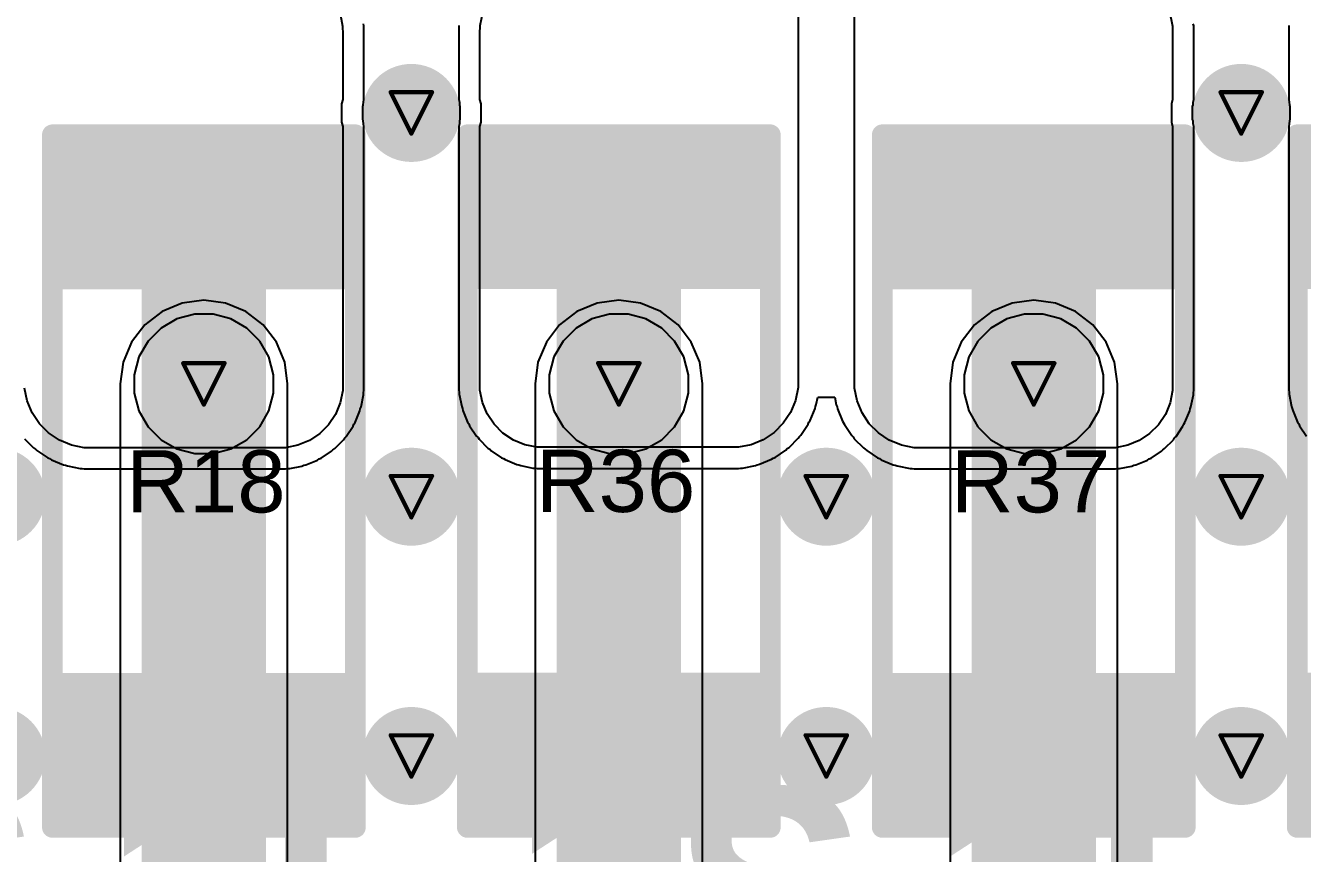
# Model space of a CAD drawing. Header units: inches. Extents: x -0.03 to 9.71, y 0.01 to 4.44.
# Drawn here: x 1.379 to 1.995, y 0.364 to 0.763 of the extents above; entities that cross this region are included whole.
import ezdxf

# ---------------------------------------------------------------- set-up
doc = ezdxf.new("R2010")
doc.units = ezdxf.units.IN
doc.header["$MEASUREMENT"] = 0
for name, color, linetype in [('Bottom Layer', 5, 'Continuous'), ('Bottom Solder', 6, 'Continuous'), ('Drill Drawing', 1, 'Continuous'), ('Layer 1', 16, 'Continuous'), ('Layer 2', 76, 'Continuous'), ('Top Layer', 1, 'Continuous'), ('Top Overlay', 2, 'Continuous'), ('Top Paste', 8, 'Continuous'), ('Top Solder', 216, 'Continuous'), ('Via Holes', 16, 'Continuous')]:
    doc.layers.add(name, color=color, linetype=linetype)
doc.styles.add('Arial', font='', dxfattribs={"height": 0.2})
doc.styles.add('Arial_Bold', font='', dxfattribs={"height": 0.2})
doc.styles.get('Arial').set_extended_font_data('Arial')
doc.styles.get('Arial_Bold').set_extended_font_data('Arial', bold=True)

# ---------------------------------------------------------------- blocks, each defined once
blk = doc.blocks.new('RES_2512_53')
at = {"layer": 'Top Layer'}
for points in [[(-0.15945, 0.06693), (-0.09646, 0.06693), (-0.09646, -0.06693), (-0.15945, -0.06693)], [(0.09646, 0.06693), (0.15945, 0.06693), (0.15945, -0.06693), (0.09646, -0.06693)]]:
    blk.add_hatch(color=1, dxfattribs=at).paths.add_polyline_path(points)
at = {"layer": 'Top Paste'}
for points in [[(-0.15945, 0.06693), (-0.09646, 0.06693), (-0.09646, -0.06693), (-0.15945, -0.06693)], [(0.09646, 0.06693), (0.15945, 0.06693), (0.15945, -0.06693), (0.09646, -0.06693)]]:
    blk.add_hatch(color=8, dxfattribs=at).paths.add_polyline_path(points)
at = {"layer": 'Top Solder'}
for points in [[(-0.16345, 0.07093), (-0.09246, 0.07093), (-0.09246, -0.07093), (-0.16345, -0.07093)], [(0.09246, 0.07093), (0.16345, 0.07093), (0.16345, -0.07093), (0.09246, -0.07093)]]:
    blk.add_hatch(color=216, dxfattribs=at).paths.add_polyline_path(points)
at = {"layer": 'Top Overlay'}
for points in [[(-0.167, 0.073, 0.01, 0.01, 0), (0.16679, 0.073, 0.01, 0.01, 0)], [(-0.167, 0.073, 0.01, 0.01, 0), (-0.167, -0.073, 0.01, 0.01, 0)], [(0.16679, 0.073, 0.01, 0.01, 0), (0.16679, -0.073, 0.01, 0.01, 0)], [(-0.167, -0.073, 0.01, 0.01, 0), (0.16679, -0.073, 0.01, 0.01, 0)]]:
    blk.add_lwpolyline(points, format="xyseb", dxfattribs=at)
for points in [[(-0.1695, 0.073, 0.005, 0.005, 1), (-0.1645, 0.073, 0.005, 0.005, 1)], [(-0.1695, 0.073, 0.005, 0.005, 1), (-0.1645, 0.073, 0.005, 0.005, 1)], [(0.16429, 0.073, 0.005, 0.005, 1), (0.16929, 0.073, 0.005, 0.005, 1)], [(0.16429, 0.073, 0.005, 0.005, 1), (0.16929, 0.073, 0.005, 0.005, 1)], [(-0.1695, -0.073, 0.005, 0.005, 1), (-0.1645, -0.073, 0.005, 0.005, 1)], [(-0.1695, -0.073, 0.005, 0.005, 1), (-0.1645, -0.073, 0.005, 0.005, 1)], [(0.16429, -0.073, 0.005, 0.005, 1), (0.16929, -0.073, 0.005, 0.005, 1)], [(0.16429, -0.073, 0.005, 0.005, 1), (0.16929, -0.073, 0.005, 0.005, 1)]]:
    blk.add_lwpolyline(points, format="xyseb", close=True, dxfattribs=at)
blk = doc.blocks.new('RES_2512_60')
at = {"layer": 'Top Layer'}
for points in [[(-0.15945, 0.06693), (-0.09646, 0.06693), (-0.09646, -0.06693), (-0.15945, -0.06693)], [(0.09646, 0.06693), (0.15945, 0.06693), (0.15945, -0.06693), (0.09646, -0.06693)]]:
    blk.add_hatch(color=1, dxfattribs=at).paths.add_polyline_path(points)
at = {"layer": 'Top Paste'}
for points in [[(-0.15945, 0.06693), (-0.09646, 0.06693), (-0.09646, -0.06693), (-0.15945, -0.06693)], [(0.09646, 0.06693), (0.15945, 0.06693), (0.15945, -0.06693), (0.09646, -0.06693)]]:
    blk.add_hatch(color=8, dxfattribs=at).paths.add_polyline_path(points)
at = {"layer": 'Top Solder'}
for points in [[(-0.16345, 0.07093), (-0.09246, 0.07093), (-0.09246, -0.07093), (-0.16345, -0.07093)], [(0.09246, 0.07093), (0.16345, 0.07093), (0.16345, -0.07093), (0.09246, -0.07093)]]:
    blk.add_hatch(color=216, dxfattribs=at).paths.add_polyline_path(points)
at = {"layer": 'Top Overlay'}
for points in [[(0.16679, 0.073, 0.01, 0.01, 0), (-0.167, 0.073, 0.01, 0.01, 0)], [(-0.167, -0.073, 0.01, 0.01, 0), (-0.167, 0.073, 0.01, 0.01, 0)], [(0.16679, -0.073, 0.01, 0.01, 0), (0.16679, 0.073, 0.01, 0.01, 0)], [(0.16679, -0.073, 0.01, 0.01, 0), (-0.167, -0.073, 0.01, 0.01, 0)]]:
    blk.add_lwpolyline(points, format="xyseb", dxfattribs=at)
for points in [[(-0.1695, 0.073, 0.005, 0.005, 1), (-0.1645, 0.073, 0.005, 0.005, 1)], [(-0.1695, 0.073, 0.005, 0.005, 1), (-0.1645, 0.073, 0.005, 0.005, 1)], [(0.16429, 0.073, 0.005, 0.005, 1), (0.16929, 0.073, 0.005, 0.005, 1)], [(0.16429, 0.073, 0.005, 0.005, 1), (0.16929, 0.073, 0.005, 0.005, 1)], [(-0.1695, -0.073, 0.005, 0.005, 1), (-0.1645, -0.073, 0.005, 0.005, 1)], [(-0.1695, -0.073, 0.005, 0.005, 1), (-0.1645, -0.073, 0.005, 0.005, 1)], [(0.16429, -0.073, 0.005, 0.005, 1), (0.16929, -0.073, 0.005, 0.005, 1)], [(0.16429, -0.073, 0.005, 0.005, 1), (0.16929, -0.073, 0.005, 0.005, 1)]]:
    blk.add_lwpolyline(points, format="xyseb", close=True, dxfattribs=at)
blk = doc.blocks.new('RES_2512_61')
at = {"layer": 'Top Layer'}
for points in [[(-0.15945, 0.06693), (-0.09646, 0.06693), (-0.09646, -0.06693), (-0.15945, -0.06693)], [(0.09646, 0.06693), (0.15945, 0.06693), (0.15945, -0.06693), (0.09646, -0.06693)]]:
    blk.add_hatch(color=1, dxfattribs=at).paths.add_polyline_path(points)
at = {"layer": 'Top Paste'}
for points in [[(-0.15945, 0.06693), (-0.09646, 0.06693), (-0.09646, -0.06693), (-0.15945, -0.06693)], [(0.09646, 0.06693), (0.15945, 0.06693), (0.15945, -0.06693), (0.09646, -0.06693)]]:
    blk.add_hatch(color=8, dxfattribs=at).paths.add_polyline_path(points)
at = {"layer": 'Top Solder'}
for points in [[(-0.16345, 0.07093), (-0.09246, 0.07093), (-0.09246, -0.07093), (-0.16345, -0.07093)], [(0.09246, 0.07093), (0.16345, 0.07093), (0.16345, -0.07093), (0.09246, -0.07093)]]:
    blk.add_hatch(color=216, dxfattribs=at).paths.add_polyline_path(points)
at = {"layer": 'Top Overlay'}
for points in [[(-0.167, 0.073, 0.01, 0.01, 0), (0.16679, 0.073, 0.01, 0.01, 0)], [(-0.167, 0.073, 0.01, 0.01, 0), (-0.167, -0.073, 0.01, 0.01, 0)], [(0.16679, 0.073, 0.01, 0.01, 0), (0.16679, -0.073, 0.01, 0.01, 0)], [(-0.167, -0.073, 0.01, 0.01, 0), (0.16679, -0.073, 0.01, 0.01, 0)]]:
    blk.add_lwpolyline(points, format="xyseb", dxfattribs=at)
for points in [[(-0.1695, 0.073, 0.005, 0.005, 1), (-0.1645, 0.073, 0.005, 0.005, 1)], [(-0.1695, 0.073, 0.005, 0.005, 1), (-0.1645, 0.073, 0.005, 0.005, 1)], [(0.16429, 0.073, 0.005, 0.005, 1), (0.16929, 0.073, 0.005, 0.005, 1)], [(0.16429, 0.073, 0.005, 0.005, 1), (0.16929, 0.073, 0.005, 0.005, 1)], [(-0.1695, -0.073, 0.005, 0.005, 1), (-0.1645, -0.073, 0.005, 0.005, 1)], [(-0.1695, -0.073, 0.005, 0.005, 1), (-0.1645, -0.073, 0.005, 0.005, 1)], [(0.16429, -0.073, 0.005, 0.005, 1), (0.16929, -0.073, 0.005, 0.005, 1)], [(0.16429, -0.073, 0.005, 0.005, 1), (0.16929, -0.073, 0.005, 0.005, 1)]]:
    blk.add_lwpolyline(points, format="xyseb", close=True, dxfattribs=at)
blk = doc.blocks.new('RES_2512_73')
at = {"layer": 'Top Layer'}
for points in [[(-0.15945, 0.06693), (-0.09646, 0.06693), (-0.09646, -0.06693), (-0.15945, -0.06693)], [(0.09646, 0.06693), (0.15945, 0.06693), (0.15945, -0.06693), (0.09646, -0.06693)]]:
    blk.add_hatch(color=1, dxfattribs=at).paths.add_polyline_path(points)
at = {"layer": 'Top Paste'}
for points in [[(-0.15945, 0.06693), (-0.09646, 0.06693), (-0.09646, -0.06693), (-0.15945, -0.06693)], [(0.09646, 0.06693), (0.15945, 0.06693), (0.15945, -0.06693), (0.09646, -0.06693)]]:
    blk.add_hatch(color=8, dxfattribs=at).paths.add_polyline_path(points)
at = {"layer": 'Top Solder'}
for points in [[(-0.16345, 0.07093), (-0.09246, 0.07093), (-0.09246, -0.07093), (-0.16345, -0.07093)], [(0.09246, 0.07093), (0.16345, 0.07093), (0.16345, -0.07093), (0.09246, -0.07093)]]:
    blk.add_hatch(color=216, dxfattribs=at).paths.add_polyline_path(points)
at = {"layer": 'Top Overlay'}
for points in [[(0.16679, 0.073, 0.01, 0.01, 0), (-0.167, 0.073, 0.01, 0.01, 0)], [(-0.167, -0.073, 0.01, 0.01, 0), (-0.167, 0.073, 0.01, 0.01, 0)], [(0.16679, -0.073, 0.01, 0.01, 0), (0.16679, 0.073, 0.01, 0.01, 0)], [(0.16679, -0.073, 0.01, 0.01, 0), (-0.167, -0.073, 0.01, 0.01, 0)]]:
    blk.add_lwpolyline(points, format="xyseb", dxfattribs=at)
for points in [[(-0.1695, 0.073, 0.005, 0.005, 1), (-0.1645, 0.073, 0.005, 0.005, 1)], [(-0.1695, 0.073, 0.005, 0.005, 1), (-0.1645, 0.073, 0.005, 0.005, 1)], [(0.16429, 0.073, 0.005, 0.005, 1), (0.16929, 0.073, 0.005, 0.005, 1)], [(0.16429, 0.073, 0.005, 0.005, 1), (0.16929, 0.073, 0.005, 0.005, 1)], [(-0.1695, -0.073, 0.005, 0.005, 1), (-0.1645, -0.073, 0.005, 0.005, 1)], [(-0.1695, -0.073, 0.005, 0.005, 1), (-0.1645, -0.073, 0.005, 0.005, 1)], [(0.16429, -0.073, 0.005, 0.005, 1), (0.16929, -0.073, 0.005, 0.005, 1)], [(0.16429, -0.073, 0.005, 0.005, 1), (0.16929, -0.073, 0.005, 0.005, 1)]]:
    blk.add_lwpolyline(points, format="xyseb", close=True, dxfattribs=at)

msp = doc.modelspace()

# ---------------------------------------------------------------- hatches: boundary and pattern name
at = {"layer": 'Bottom Layer'}
h = msp.add_hatch(color=5, dxfattribs=at)
edge = h.paths.add_edge_path()
edge.add_arc((1.56535, 0.72114), 0.02362, 0, 360)
h = msp.add_hatch(color=5, dxfattribs=at)
edge = h.paths.add_edge_path()
edge.add_arc((1.96535, 0.72114), 0.02362, 0, 360)
h = msp.add_hatch(color=5, dxfattribs=at)
edge = h.paths.add_edge_path()
edge.add_arc((1.46535, 0.59055), 0.02362, 0, 360)
h = msp.add_hatch(color=5, dxfattribs=at)
edge = h.paths.add_edge_path()
edge.add_arc((1.66535, 0.59055), 0.02362, 0, 360)
h = msp.add_hatch(color=5, dxfattribs=at)
edge = h.paths.add_edge_path()
edge.add_arc((1.86535, 0.59055), 0.02362, 0, 360)
h = msp.add_hatch(color=5, dxfattribs=at)
edge = h.paths.add_edge_path()
edge.add_arc((1.36535, 0.53618), 0.02362, 0, 360)
h = msp.add_hatch(color=5, dxfattribs=at)
edge = h.paths.add_edge_path()
edge.add_arc((1.56535, 0.53618), 0.02362, 0, 360)
h = msp.add_hatch(color=5, dxfattribs=at)
edge = h.paths.add_edge_path()
edge.add_arc((1.76535, 0.53618), 0.02362, 0, 360)
h = msp.add_hatch(color=5, dxfattribs=at)
edge = h.paths.add_edge_path()
edge.add_arc((1.96535, 0.53618), 0.02362, 0, 360)
h = msp.add_hatch(color=5, dxfattribs=at)
edge = h.paths.add_edge_path()
edge.add_arc((1.36535, 0.41122), 0.02362, 0, 360)
h = msp.add_hatch(color=5, dxfattribs=at)
edge = h.paths.add_edge_path()
edge.add_arc((1.56535, 0.41122), 0.02362, 0, 360)
h = msp.add_hatch(color=5, dxfattribs=at)
edge = h.paths.add_edge_path()
edge.add_arc((1.76535, 0.41122), 0.02362, 0, 360)
h = msp.add_hatch(color=5, dxfattribs=at)
edge = h.paths.add_edge_path()
edge.add_arc((1.96535, 0.41122), 0.02362, 0, 360)
at = {"layer": 'Layer 1'}
h = msp.add_hatch(color=16, dxfattribs=at)
edge = h.paths.add_edge_path()
edge.add_arc((1.56535, 0.72114), 0.02362, 0, 360)
h = msp.add_hatch(color=16, dxfattribs=at)
edge = h.paths.add_edge_path()
edge.add_arc((1.96535, 0.72114), 0.02362, 0, 360)
h = msp.add_hatch(color=16, dxfattribs=at)
edge = h.paths.add_edge_path()
edge.add_arc((1.46535, 0.59055), 0.02362, 0, 360)
h = msp.add_hatch(color=16, dxfattribs=at)
edge = h.paths.add_edge_path()
edge.add_arc((1.66535, 0.59055), 0.02362, 0, 360)
h = msp.add_hatch(color=16, dxfattribs=at)
edge = h.paths.add_edge_path()
edge.add_arc((1.86535, 0.59055), 0.02362, 0, 360)
h = msp.add_hatch(color=16, dxfattribs=at)
edge = h.paths.add_edge_path()
edge.add_arc((1.36535, 0.53618), 0.02362, 0, 360)
h = msp.add_hatch(color=16, dxfattribs=at)
edge = h.paths.add_edge_path()
edge.add_arc((1.56535, 0.53618), 0.02362, 0, 360)
h = msp.add_hatch(color=16, dxfattribs=at)
edge = h.paths.add_edge_path()
edge.add_arc((1.76535, 0.53618), 0.02362, 0, 360)
h = msp.add_hatch(color=16, dxfattribs=at)
edge = h.paths.add_edge_path()
edge.add_arc((1.96535, 0.53618), 0.02362, 0, 360)
h = msp.add_hatch(color=16, dxfattribs=at)
edge = h.paths.add_edge_path()
edge.add_arc((1.36535, 0.41122), 0.02362, 0, 360)
h = msp.add_hatch(color=16, dxfattribs=at)
edge = h.paths.add_edge_path()
edge.add_arc((1.56535, 0.41122), 0.02362, 0, 360)
h = msp.add_hatch(color=16, dxfattribs=at)
edge = h.paths.add_edge_path()
edge.add_arc((1.76535, 0.41122), 0.02362, 0, 360)
h = msp.add_hatch(color=16, dxfattribs=at)
edge = h.paths.add_edge_path()
edge.add_arc((1.96535, 0.41122), 0.02362, 0, 360)
at = {"layer": 'Layer 2'}
h = msp.add_hatch(color=76, dxfattribs=at)
edge = h.paths.add_edge_path()
edge.add_arc((1.56535, 0.72114), 0.02362, 0, 360)
h = msp.add_hatch(color=76, dxfattribs=at)
edge = h.paths.add_edge_path()
edge.add_arc((1.96535, 0.72114), 0.02362, 0, 360)
h = msp.add_hatch(color=76, dxfattribs=at)
edge = h.paths.add_edge_path()
edge.add_arc((1.46535, 0.59055), 0.02362, 0, 360)
h = msp.add_hatch(color=76, dxfattribs=at)
edge = h.paths.add_edge_path()
edge.add_arc((1.66535, 0.59055), 0.02362, 0, 360)
h = msp.add_hatch(color=76, dxfattribs=at)
edge = h.paths.add_edge_path()
edge.add_arc((1.86535, 0.59055), 0.02362, 0, 360)
h = msp.add_hatch(color=76, dxfattribs=at)
edge = h.paths.add_edge_path()
edge.add_arc((1.36535, 0.53618), 0.02362, 0, 360)
h = msp.add_hatch(color=76, dxfattribs=at)
edge = h.paths.add_edge_path()
edge.add_arc((1.56535, 0.53618), 0.02362, 0, 360)
h = msp.add_hatch(color=76, dxfattribs=at)
edge = h.paths.add_edge_path()
edge.add_arc((1.76535, 0.53618), 0.02362, 0, 360)
h = msp.add_hatch(color=76, dxfattribs=at)
edge = h.paths.add_edge_path()
edge.add_arc((1.96535, 0.53618), 0.02362, 0, 360)
h = msp.add_hatch(color=76, dxfattribs=at)
edge = h.paths.add_edge_path()
edge.add_arc((1.36535, 0.41122), 0.02362, 0, 360)
h = msp.add_hatch(color=76, dxfattribs=at)
edge = h.paths.add_edge_path()
edge.add_arc((1.56535, 0.41122), 0.02362, 0, 360)
h = msp.add_hatch(color=76, dxfattribs=at)
edge = h.paths.add_edge_path()
edge.add_arc((1.76535, 0.41122), 0.02362, 0, 360)
h = msp.add_hatch(color=76, dxfattribs=at)
edge = h.paths.add_edge_path()
edge.add_arc((1.96535, 0.41122), 0.02362, 0, 360)
at = {"layer": 'Top Layer'}
h = msp.add_hatch(color=1, dxfattribs=at)
edge = h.paths.add_edge_path()
edge.add_arc((1.56535, 0.72114), 0.02362, 0, 360)
h = msp.add_hatch(color=1, dxfattribs=at)
edge = h.paths.add_edge_path()
edge.add_arc((1.96535, 0.72114), 0.02362, 0, 360)
h = msp.add_hatch(color=1, dxfattribs=at)
edge = h.paths.add_edge_path()
edge.add_arc((1.46535, 0.59055), 0.02362, 0, 360)
h = msp.add_hatch(color=1, dxfattribs=at)
edge = h.paths.add_edge_path()
edge.add_arc((1.66535, 0.59055), 0.02362, 0, 360)
h = msp.add_hatch(color=1, dxfattribs=at)
edge = h.paths.add_edge_path()
edge.add_arc((1.86535, 0.59055), 0.02362, 0, 360)
h = msp.add_hatch(color=1, dxfattribs=at)
edge = h.paths.add_edge_path()
edge.add_arc((1.36535, 0.53618), 0.02362, 0, 360)
h = msp.add_hatch(color=1, dxfattribs=at)
edge = h.paths.add_edge_path()
edge.add_arc((1.56535, 0.53618), 0.02362, 0, 360)
h = msp.add_hatch(color=1, dxfattribs=at)
edge = h.paths.add_edge_path()
edge.add_arc((1.76535, 0.53618), 0.02362, 0, 360)
h = msp.add_hatch(color=1, dxfattribs=at)
edge = h.paths.add_edge_path()
edge.add_arc((1.96535, 0.53618), 0.02362, 0, 360)
h = msp.add_hatch(color=1, dxfattribs=at)
edge = h.paths.add_edge_path()
edge.add_arc((1.36535, 0.41122), 0.02362, 0, 360)
h = msp.add_hatch(color=1, dxfattribs=at)
edge = h.paths.add_edge_path()
edge.add_arc((1.56535, 0.41122), 0.02362, 0, 360)
h = msp.add_hatch(color=1, dxfattribs=at)
edge = h.paths.add_edge_path()
edge.add_arc((1.76535, 0.41122), 0.02362, 0, 360)
h = msp.add_hatch(color=1, dxfattribs=at)
edge = h.paths.add_edge_path()
edge.add_arc((1.96535, 0.41122), 0.02362, 0, 360)
at = {"layer": 'Via Holes'}
h = msp.add_hatch(color=7, dxfattribs=at)
edge = h.paths.add_edge_path()
edge.add_arc((1.56535, 0.72114), 0.01378, 0, 360)
h = msp.add_hatch(color=7, dxfattribs=at)
edge = h.paths.add_edge_path()
edge.add_arc((1.96535, 0.72114), 0.01378, 0, 360)
h = msp.add_hatch(color=7, dxfattribs=at)
edge = h.paths.add_edge_path()
edge.add_arc((1.46535, 0.59055), 0.01378, 0, 360)
h = msp.add_hatch(color=7, dxfattribs=at)
edge = h.paths.add_edge_path()
edge.add_arc((1.66535, 0.59055), 0.01378, 0, 360)
h = msp.add_hatch(color=7, dxfattribs=at)
edge = h.paths.add_edge_path()
edge.add_arc((1.86535, 0.59055), 0.01378, 0, 360)
h = msp.add_hatch(color=7, dxfattribs=at)
edge = h.paths.add_edge_path()
edge.add_arc((1.56535, 0.53618), 0.01378, 0, 360)
h = msp.add_hatch(color=7, dxfattribs=at)
edge = h.paths.add_edge_path()
edge.add_arc((1.76535, 0.53618), 0.01378, 0, 360)
h = msp.add_hatch(color=7, dxfattribs=at)
edge = h.paths.add_edge_path()
edge.add_arc((1.96535, 0.53618), 0.01378, 0, 360)
h = msp.add_hatch(color=7, dxfattribs=at)
edge = h.paths.add_edge_path()
edge.add_arc((1.56535, 0.41122), 0.01378, 0, 360)
h = msp.add_hatch(color=7, dxfattribs=at)
edge = h.paths.add_edge_path()
edge.add_arc((1.76535, 0.41122), 0.01378, 0, 360)
h = msp.add_hatch(color=7, dxfattribs=at)
edge = h.paths.add_edge_path()
edge.add_arc((1.96535, 0.41122), 0.01378, 0, 360)

# ---------------------------------------------------------------- linework, layer by layer
at = {"layer": 'Bottom Layer'}
for p, q in [((1.45491, 0.62952), (1.44518, 0.62549)), ((1.46535, 0.6309), (1.45491, 0.62952)), ((1.4758, 0.62952), (1.46535, 0.6309)), ((1.48553, 0.62549), (1.4758, 0.62952)), ((1.65491, 0.62952), (1.64518, 0.62549)), ((1.66535, 0.6309), (1.65491, 0.62952)), ((1.6758, 0.62952), (1.66535, 0.6309)), ((1.68553, 0.62549), (1.6758, 0.62952)), ((1.85491, 0.62952), (1.84518, 0.62549)), ((1.86535, 0.6309), (1.85491, 0.62952)), ((1.8758, 0.62952), (1.86535, 0.6309)), ((1.88553, 0.62549), (1.8758, 0.62952)), ((1.44518, 0.62549), (1.43683, 0.61908)), ((1.49388, 0.61908), (1.48553, 0.62549)), ((1.64518, 0.62549), (1.63683, 0.61908)), ((1.69388, 0.61908), (1.68553, 0.62549)), ((1.84518, 0.62549), (1.83683, 0.61908)), ((1.89388, 0.61908), (1.88553, 0.62549)), ((1.43683, 0.61908), (1.43041, 0.61072)), ((1.50029, 0.61072), (1.49388, 0.61908)), ((1.63683, 0.61908), (1.63041, 0.61072)), ((1.70029, 0.61072), (1.69388, 0.61908)), ((1.83683, 0.61908), (1.83041, 0.61072)), ((1.90029, 0.61072), (1.89388, 0.61908)), ((1.43041, 0.61072), (1.42638, 0.60099)), ((1.50432, 0.60099), (1.50029, 0.61072)), ((1.63041, 0.61072), (1.62638, 0.60099)), ((1.70432, 0.60099), (1.70029, 0.61072)), ((1.83041, 0.61072), (1.82638, 0.60099)), ((1.90432, 0.60099), (1.90029, 0.61072)), ((1.42638, 0.60099), (1.42501, 0.59055)), ((1.5057, 0.59055), (1.50432, 0.60099)), ((1.62638, 0.60099), (1.62501, 0.59055)), ((1.7057, 0.59055), (1.70432, 0.60099)), ((1.82638, 0.60099), (1.82501, 0.59055)), ((1.9057, 0.59055), (1.90432, 0.60099)), ((1.42501, 0.59055), (1.42501, 0.25294)), ((1.5057, 0.25294), (1.5057, 0.59055)), ((1.62501, 0.59055), (1.62501, 0.25294)), ((1.7057, 0.25294), (1.7057, 0.59055)), ((1.82501, 0.59055), (1.82501, 0.25294)), ((1.9057, 0.25294), (1.9057, 0.59055))]:
    msp.add_line(p, q, dxfattribs=at)
for points in [[(1.46535, 0.19685, 0.06, 0.06, 0), (1.46535, 0.59055, 0.06, 0.06, 0)], [(1.66535, 0.19685, 0.06, 0.06, 0), (1.66535, 0.59055, 0.06, 0.06, 0)], [(1.86535, 0.19685, 0.06, 0.06, 0), (1.86535, 0.59055, 0.06, 0.06, 0)]]:
    msp.add_lwpolyline(points, format="xyseb", dxfattribs=at)
for points in [[(1.45035, 0.59055, 0.03, 0.03, 1), (1.48035, 0.59055, 0.03, 0.03, 1)], [(1.65035, 0.59055, 0.03, 0.03, 1), (1.68035, 0.59055, 0.03, 0.03, 1)], [(1.85035, 0.59055, 0.03, 0.03, 1), (1.88035, 0.59055, 0.03, 0.03, 1)]]:
    msp.add_lwpolyline(points, format="xyseb", close=True, dxfattribs=at)
at = {"layer": 'Bottom Solder'}
for points in [[(1.46535, 0.19685, 0.06, 0.06, 0), (1.46535, 0.59055, 0.06, 0.06, 0)], [(1.66535, 0.19685, 0.06, 0.06, 0), (1.66535, 0.59055, 0.06, 0.06, 0)], [(1.86535, 0.19685, 0.06, 0.06, 0), (1.86535, 0.59055, 0.06, 0.06, 0)]]:
    msp.add_lwpolyline(points, format="xyseb", dxfattribs=at)
for points in [[(1.45035, 0.59055, 0.03, 0.03, 1), (1.48035, 0.59055, 0.03, 0.03, 1)], [(1.65035, 0.59055, 0.03, 0.03, 1), (1.68035, 0.59055, 0.03, 0.03, 1)], [(1.85035, 0.59055, 0.03, 0.03, 1), (1.88035, 0.59055, 0.03, 0.03, 1)]]:
    msp.add_lwpolyline(points, format="xyseb", close=True, dxfattribs=at)
at = {"layer": 'Drill Drawing'}
for points in [[(1.55535, 0.73114, 0.002, 0.002, 0), (1.57535, 0.73114, 0.002, 0.002, 0)], [(1.55535, 0.73114, 0.002, 0.002, 0), (1.56535, 0.71114, 0.002, 0.002, 0)], [(1.56535, 0.71114, 0.002, 0.002, 0), (1.57535, 0.73114, 0.002, 0.002, 0)], [(1.95535, 0.73114, 0.002, 0.002, 0), (1.97535, 0.73114, 0.002, 0.002, 0)], [(1.95535, 0.73114, 0.002, 0.002, 0), (1.96535, 0.71114, 0.002, 0.002, 0)], [(1.96535, 0.71114, 0.002, 0.002, 0), (1.97535, 0.73114, 0.002, 0.002, 0)], [(1.45535, 0.60055, 0.002, 0.002, 0), (1.47535, 0.60055, 0.002, 0.002, 0)], [(1.45535, 0.60055, 0.002, 0.002, 0), (1.46535, 0.58055, 0.002, 0.002, 0)], [(1.46535, 0.58055, 0.002, 0.002, 0), (1.47535, 0.60055, 0.002, 0.002, 0)], [(1.65535, 0.60055, 0.002, 0.002, 0), (1.67535, 0.60055, 0.002, 0.002, 0)], [(1.65535, 0.60055, 0.002, 0.002, 0), (1.66535, 0.58055, 0.002, 0.002, 0)], [(1.66535, 0.58055, 0.002, 0.002, 0), (1.67535, 0.60055, 0.002, 0.002, 0)], [(1.85535, 0.60055, 0.002, 0.002, 0), (1.87535, 0.60055, 0.002, 0.002, 0)], [(1.85535, 0.60055, 0.002, 0.002, 0), (1.86535, 0.58055, 0.002, 0.002, 0)], [(1.86535, 0.58055, 0.002, 0.002, 0), (1.87535, 0.60055, 0.002, 0.002, 0)], [(1.55535, 0.54618, 0.002, 0.002, 0), (1.57535, 0.54618, 0.002, 0.002, 0)], [(1.55535, 0.54618, 0.002, 0.002, 0), (1.56535, 0.52618, 0.002, 0.002, 0)], [(1.56535, 0.52618, 0.002, 0.002, 0), (1.57535, 0.54618, 0.002, 0.002, 0)], [(1.75535, 0.54618, 0.002, 0.002, 0), (1.77535, 0.54618, 0.002, 0.002, 0)], [(1.75535, 0.54618, 0.002, 0.002, 0), (1.76535, 0.52618, 0.002, 0.002, 0)], [(1.76535, 0.52618, 0.002, 0.002, 0), (1.77535, 0.54618, 0.002, 0.002, 0)], [(1.95535, 0.54618, 0.002, 0.002, 0), (1.97535, 0.54618, 0.002, 0.002, 0)], [(1.95535, 0.54618, 0.002, 0.002, 0), (1.96535, 0.52618, 0.002, 0.002, 0)], [(1.96535, 0.52618, 0.002, 0.002, 0), (1.97535, 0.54618, 0.002, 0.002, 0)], [(1.55535, 0.42122, 0.002, 0.002, 0), (1.57535, 0.42122, 0.002, 0.002, 0)], [(1.55535, 0.42122, 0.002, 0.002, 0), (1.56535, 0.40122, 0.002, 0.002, 0)], [(1.56535, 0.40122, 0.002, 0.002, 0), (1.57535, 0.42122, 0.002, 0.002, 0)], [(1.75535, 0.42122, 0.002, 0.002, 0), (1.77535, 0.42122, 0.002, 0.002, 0)], [(1.75535, 0.42122, 0.002, 0.002, 0), (1.76535, 0.40122, 0.002, 0.002, 0)], [(1.76535, 0.40122, 0.002, 0.002, 0), (1.77535, 0.42122, 0.002, 0.002, 0)], [(1.95535, 0.42122, 0.002, 0.002, 0), (1.97535, 0.42122, 0.002, 0.002, 0)], [(1.95535, 0.42122, 0.002, 0.002, 0), (1.96535, 0.40122, 0.002, 0.002, 0)], [(1.96535, 0.40122, 0.002, 0.002, 0), (1.97535, 0.42122, 0.002, 0.002, 0)]]:
    msp.add_lwpolyline(points, format="xyseb", dxfattribs=at)
for points in [[(1.55485, 0.73114, 0.001, 0.001, 1), (1.55585, 0.73114, 0.001, 0.001, 1)], [(1.55485, 0.73114, 0.001, 0.001, 1), (1.55585, 0.73114, 0.001, 0.001, 1)], [(1.57485, 0.73114, 0.001, 0.001, 1), (1.57585, 0.73114, 0.001, 0.001, 1)], [(1.57485, 0.73114, 0.001, 0.001, 1), (1.57585, 0.73114, 0.001, 0.001, 1)], [(1.95485, 0.73114, 0.001, 0.001, 1), (1.95585, 0.73114, 0.001, 0.001, 1)], [(1.95485, 0.73114, 0.001, 0.001, 1), (1.95585, 0.73114, 0.001, 0.001, 1)], [(1.97485, 0.73114, 0.001, 0.001, 1), (1.97585, 0.73114, 0.001, 0.001, 1)], [(1.97485, 0.73114, 0.001, 0.001, 1), (1.97585, 0.73114, 0.001, 0.001, 1)], [(1.56485, 0.71114, 0.001, 0.001, 1), (1.56585, 0.71114, 0.001, 0.001, 1)], [(1.56485, 0.71114, 0.001, 0.001, 1), (1.56585, 0.71114, 0.001, 0.001, 1)], [(1.96485, 0.71114, 0.001, 0.001, 1), (1.96585, 0.71114, 0.001, 0.001, 1)], [(1.96485, 0.71114, 0.001, 0.001, 1), (1.96585, 0.71114, 0.001, 0.001, 1)], [(1.45485, 0.60055, 0.001, 0.001, 1), (1.45585, 0.60055, 0.001, 0.001, 1)], [(1.45485, 0.60055, 0.001, 0.001, 1), (1.45585, 0.60055, 0.001, 0.001, 1)], [(1.47485, 0.60055, 0.001, 0.001, 1), (1.47585, 0.60055, 0.001, 0.001, 1)], [(1.47485, 0.60055, 0.001, 0.001, 1), (1.47585, 0.60055, 0.001, 0.001, 1)], [(1.65485, 0.60055, 0.001, 0.001, 1), (1.65585, 0.60055, 0.001, 0.001, 1)], [(1.65485, 0.60055, 0.001, 0.001, 1), (1.65585, 0.60055, 0.001, 0.001, 1)], [(1.67485, 0.60055, 0.001, 0.001, 1), (1.67585, 0.60055, 0.001, 0.001, 1)], [(1.67485, 0.60055, 0.001, 0.001, 1), (1.67585, 0.60055, 0.001, 0.001, 1)], [(1.85485, 0.60055, 0.001, 0.001, 1), (1.85585, 0.60055, 0.001, 0.001, 1)], [(1.85485, 0.60055, 0.001, 0.001, 1), (1.85585, 0.60055, 0.001, 0.001, 1)], [(1.87485, 0.60055, 0.001, 0.001, 1), (1.87585, 0.60055, 0.001, 0.001, 1)], [(1.87485, 0.60055, 0.001, 0.001, 1), (1.87585, 0.60055, 0.001, 0.001, 1)], [(1.46485, 0.58055, 0.001, 0.001, 1), (1.46585, 0.58055, 0.001, 0.001, 1)], [(1.46485, 0.58055, 0.001, 0.001, 1), (1.46585, 0.58055, 0.001, 0.001, 1)], [(1.66485, 0.58055, 0.001, 0.001, 1), (1.66585, 0.58055, 0.001, 0.001, 1)], [(1.66485, 0.58055, 0.001, 0.001, 1), (1.66585, 0.58055, 0.001, 0.001, 1)], [(1.86485, 0.58055, 0.001, 0.001, 1), (1.86585, 0.58055, 0.001, 0.001, 1)], [(1.86485, 0.58055, 0.001, 0.001, 1), (1.86585, 0.58055, 0.001, 0.001, 1)], [(1.55485, 0.54618, 0.001, 0.001, 1), (1.55585, 0.54618, 0.001, 0.001, 1)], [(1.55485, 0.54618, 0.001, 0.001, 1), (1.55585, 0.54618, 0.001, 0.001, 1)], [(1.57485, 0.54618, 0.001, 0.001, 1), (1.57585, 0.54618, 0.001, 0.001, 1)], [(1.57485, 0.54618, 0.001, 0.001, 1), (1.57585, 0.54618, 0.001, 0.001, 1)], [(1.75485, 0.54618, 0.001, 0.001, 1), (1.75585, 0.54618, 0.001, 0.001, 1)], [(1.75485, 0.54618, 0.001, 0.001, 1), (1.75585, 0.54618, 0.001, 0.001, 1)], [(1.77485, 0.54618, 0.001, 0.001, 1), (1.77585, 0.54618, 0.001, 0.001, 1)], [(1.77485, 0.54618, 0.001, 0.001, 1), (1.77585, 0.54618, 0.001, 0.001, 1)], [(1.95485, 0.54618, 0.001, 0.001, 1), (1.95585, 0.54618, 0.001, 0.001, 1)], [(1.95485, 0.54618, 0.001, 0.001, 1), (1.95585, 0.54618, 0.001, 0.001, 1)], [(1.97485, 0.54618, 0.001, 0.001, 1), (1.97585, 0.54618, 0.001, 0.001, 1)], [(1.97485, 0.54618, 0.001, 0.001, 1), (1.97585, 0.54618, 0.001, 0.001, 1)], [(1.56485, 0.52618, 0.001, 0.001, 1), (1.56585, 0.52618, 0.001, 0.001, 1)], [(1.56485, 0.52618, 0.001, 0.001, 1), (1.56585, 0.52618, 0.001, 0.001, 1)], [(1.76485, 0.52618, 0.001, 0.001, 1), (1.76585, 0.52618, 0.001, 0.001, 1)], [(1.76485, 0.52618, 0.001, 0.001, 1), (1.76585, 0.52618, 0.001, 0.001, 1)], [(1.96485, 0.52618, 0.001, 0.001, 1), (1.96585, 0.52618, 0.001, 0.001, 1)], [(1.96485, 0.52618, 0.001, 0.001, 1), (1.96585, 0.52618, 0.001, 0.001, 1)], [(1.55485, 0.42122, 0.001, 0.001, 1), (1.55585, 0.42122, 0.001, 0.001, 1)], [(1.55485, 0.42122, 0.001, 0.001, 1), (1.55585, 0.42122, 0.001, 0.001, 1)], [(1.57485, 0.42122, 0.001, 0.001, 1), (1.57585, 0.42122, 0.001, 0.001, 1)], [(1.57485, 0.42122, 0.001, 0.001, 1), (1.57585, 0.42122, 0.001, 0.001, 1)], [(1.75485, 0.42122, 0.001, 0.001, 1), (1.75585, 0.42122, 0.001, 0.001, 1)], [(1.75485, 0.42122, 0.001, 0.001, 1), (1.75585, 0.42122, 0.001, 0.001, 1)], [(1.77485, 0.42122, 0.001, 0.001, 1), (1.77585, 0.42122, 0.001, 0.001, 1)], [(1.77485, 0.42122, 0.001, 0.001, 1), (1.77585, 0.42122, 0.001, 0.001, 1)], [(1.95485, 0.42122, 0.001, 0.001, 1), (1.95585, 0.42122, 0.001, 0.001, 1)], [(1.95485, 0.42122, 0.001, 0.001, 1), (1.95585, 0.42122, 0.001, 0.001, 1)], [(1.97485, 0.42122, 0.001, 0.001, 1), (1.97585, 0.42122, 0.001, 0.001, 1)], [(1.97485, 0.42122, 0.001, 0.001, 1), (1.97585, 0.42122, 0.001, 0.001, 1)], [(1.56485, 0.40122, 0.001, 0.001, 1), (1.56585, 0.40122, 0.001, 0.001, 1)], [(1.56485, 0.40122, 0.001, 0.001, 1), (1.56585, 0.40122, 0.001, 0.001, 1)], [(1.76485, 0.40122, 0.001, 0.001, 1), (1.76585, 0.40122, 0.001, 0.001, 1)], [(1.76485, 0.40122, 0.001, 0.001, 1), (1.76585, 0.40122, 0.001, 0.001, 1)], [(1.96485, 0.40122, 0.001, 0.001, 1), (1.96585, 0.40122, 0.001, 0.001, 1)], [(1.96485, 0.40122, 0.001, 0.001, 1), (1.96585, 0.40122, 0.001, 0.001, 1)]]:
    msp.add_lwpolyline(points, format="xyseb", close=True, dxfattribs=at)
at = {"layer": 'Layer 1'}
for p, q in [((1.45238, 0.62188), (1.44471, 0.61746)), ((1.46093, 0.62417), (1.45238, 0.62188)), ((1.46978, 0.62417), (1.46093, 0.62417)), ((1.47833, 0.62188), (1.46978, 0.62417)), ((1.486, 0.61746), (1.47833, 0.62188)), ((1.65238, 0.62188), (1.64471, 0.61746)), ((1.66093, 0.62417), (1.65238, 0.62188)), ((1.66978, 0.62417), (1.66093, 0.62417)), ((1.67833, 0.62188), (1.66978, 0.62417)), ((1.686, 0.61746), (1.67833, 0.62188)), ((1.85238, 0.62188), (1.84471, 0.61746)), ((1.86093, 0.62417), (1.85238, 0.62188)), ((1.86978, 0.62417), (1.86093, 0.62417)), ((1.87833, 0.62188), (1.86978, 0.62417)), ((1.886, 0.61746), (1.87833, 0.62188)), ((1.44471, 0.61746), (1.43845, 0.6112)), ((1.49226, 0.6112), (1.486, 0.61746)), ((1.64471, 0.61746), (1.63845, 0.6112)), ((1.69226, 0.6112), (1.686, 0.61746)), ((1.84471, 0.61746), (1.83845, 0.6112)), ((1.89226, 0.6112), (1.886, 0.61746)), ((1.43845, 0.6112), (1.43402, 0.60353)), ((1.49669, 0.60353), (1.49226, 0.6112)), ((1.63845, 0.6112), (1.63402, 0.60353)), ((1.69669, 0.60353), (1.69226, 0.6112)), ((1.83845, 0.6112), (1.83402, 0.60353)), ((1.89669, 0.60353), (1.89226, 0.6112)), ((1.43402, 0.60353), (1.43173, 0.59498)), ((1.49898, 0.59498), (1.49669, 0.60353)), ((1.63402, 0.60353), (1.63173, 0.59498)), ((1.69898, 0.59498), (1.69669, 0.60353)), ((1.83402, 0.60353), (1.83173, 0.59498)), ((1.89898, 0.59498), (1.89669, 0.60353)), ((1.43173, 0.59498), (1.43173, 0.58613)), ((1.49898, 0.58613), (1.49898, 0.59498)), ((1.63173, 0.59498), (1.63173, 0.58613)), ((1.69898, 0.58613), (1.69898, 0.59498)), ((1.83173, 0.59498), (1.83173, 0.58613)), ((1.89898, 0.58613), (1.89898, 0.59498)), ((1.43173, 0.58613), (1.43402, 0.57757)), ((1.49669, 0.57757), (1.49898, 0.58613)), ((1.63173, 0.58613), (1.63402, 0.57757)), ((1.69669, 0.57757), (1.69898, 0.58613)), ((1.83173, 0.58613), (1.83402, 0.57757)), ((1.89669, 0.57757), (1.89898, 0.58613)), ((1.43402, 0.57757), (1.43845, 0.56991)), ((1.49226, 0.56991), (1.49669, 0.57757)), ((1.63402, 0.57757), (1.63845, 0.56991)), ((1.69226, 0.56991), (1.69669, 0.57757)), ((1.83402, 0.57757), (1.83845, 0.56991)), ((1.89226, 0.56991), (1.89669, 0.57757)), ((1.43845, 0.56991), (1.44471, 0.56365)), ((1.486, 0.56365), (1.49226, 0.56991)), ((1.63845, 0.56991), (1.64471, 0.56365)), ((1.686, 0.56365), (1.69226, 0.56991)), ((1.83845, 0.56991), (1.84471, 0.56365)), ((1.886, 0.56365), (1.89226, 0.56991)), ((1.44471, 0.56365), (1.45238, 0.55922)), ((1.47833, 0.55922), (1.486, 0.56365)), ((1.64471, 0.56365), (1.65238, 0.55922)), ((1.67833, 0.55922), (1.686, 0.56365)), ((1.84471, 0.56365), (1.85238, 0.55922)), ((1.87833, 0.55922), (1.886, 0.56365)), ((1.45238, 0.55922), (1.46093, 0.55693)), ((1.46093, 0.55693), (1.46978, 0.55693)), ((1.46978, 0.55693), (1.47833, 0.55922)), ((1.65238, 0.55922), (1.66093, 0.55693)), ((1.66093, 0.55693), (1.66978, 0.55693)), ((1.66978, 0.55693), (1.67833, 0.55922)), ((1.85238, 0.55922), (1.86093, 0.55693)), ((1.86093, 0.55693), (1.86978, 0.55693)), ((1.86978, 0.55693), (1.87833, 0.55922))]:
    msp.add_line(p, q, dxfattribs=at)
at = {"layer": 'Layer 2'}
for p, q in [((1.45238, 0.62188), (1.44471, 0.61746)), ((1.46093, 0.62417), (1.45238, 0.62188)), ((1.46978, 0.62417), (1.46093, 0.62417)), ((1.47833, 0.62188), (1.46978, 0.62417)), ((1.486, 0.61746), (1.47833, 0.62188)), ((1.65238, 0.62188), (1.64471, 0.61746)), ((1.66093, 0.62417), (1.65238, 0.62188)), ((1.66978, 0.62417), (1.66093, 0.62417)), ((1.67833, 0.62188), (1.66978, 0.62417)), ((1.686, 0.61746), (1.67833, 0.62188)), ((1.85238, 0.62188), (1.84471, 0.61746)), ((1.86093, 0.62417), (1.85238, 0.62188)), ((1.86978, 0.62417), (1.86093, 0.62417)), ((1.87833, 0.62188), (1.86978, 0.62417)), ((1.886, 0.61746), (1.87833, 0.62188)), ((1.44471, 0.61746), (1.43845, 0.6112)), ((1.49226, 0.6112), (1.486, 0.61746)), ((1.64471, 0.61746), (1.63845, 0.6112)), ((1.69226, 0.6112), (1.686, 0.61746)), ((1.84471, 0.61746), (1.83845, 0.6112)), ((1.89226, 0.6112), (1.886, 0.61746)), ((1.43845, 0.6112), (1.43402, 0.60353)), ((1.49669, 0.60353), (1.49226, 0.6112)), ((1.63845, 0.6112), (1.63402, 0.60353)), ((1.69669, 0.60353), (1.69226, 0.6112)), ((1.83845, 0.6112), (1.83402, 0.60353)), ((1.89669, 0.60353), (1.89226, 0.6112)), ((1.43402, 0.60353), (1.43173, 0.59498)), ((1.49898, 0.59498), (1.49669, 0.60353)), ((1.63402, 0.60353), (1.63173, 0.59498)), ((1.69898, 0.59498), (1.69669, 0.60353)), ((1.83402, 0.60353), (1.83173, 0.59498)), ((1.89898, 0.59498), (1.89669, 0.60353)), ((1.43173, 0.59498), (1.43173, 0.58613)), ((1.49898, 0.58613), (1.49898, 0.59498)), ((1.63173, 0.59498), (1.63173, 0.58613)), ((1.69898, 0.58613), (1.69898, 0.59498)), ((1.83173, 0.59498), (1.83173, 0.58613)), ((1.89898, 0.58613), (1.89898, 0.59498)), ((1.43173, 0.58613), (1.43402, 0.57757)), ((1.49669, 0.57757), (1.49898, 0.58613)), ((1.63173, 0.58613), (1.63402, 0.57757)), ((1.69669, 0.57757), (1.69898, 0.58613)), ((1.83173, 0.58613), (1.83402, 0.57757)), ((1.89669, 0.57757), (1.89898, 0.58613)), ((1.43402, 0.57757), (1.43845, 0.56991)), ((1.49226, 0.56991), (1.49669, 0.57757)), ((1.63402, 0.57757), (1.63845, 0.56991)), ((1.69226, 0.56991), (1.69669, 0.57757)), ((1.83402, 0.57757), (1.83845, 0.56991)), ((1.89226, 0.56991), (1.89669, 0.57757)), ((1.43845, 0.56991), (1.44471, 0.56365)), ((1.486, 0.56365), (1.49226, 0.56991)), ((1.63845, 0.56991), (1.64471, 0.56365)), ((1.686, 0.56365), (1.69226, 0.56991)), ((1.83845, 0.56991), (1.84471, 0.56365)), ((1.886, 0.56365), (1.89226, 0.56991)), ((1.44471, 0.56365), (1.45238, 0.55922)), ((1.47833, 0.55922), (1.486, 0.56365)), ((1.64471, 0.56365), (1.65238, 0.55922)), ((1.67833, 0.55922), (1.686, 0.56365)), ((1.84471, 0.56365), (1.85238, 0.55922)), ((1.87833, 0.55922), (1.886, 0.56365)), ((1.45238, 0.55922), (1.46093, 0.55693)), ((1.46093, 0.55693), (1.46978, 0.55693)), ((1.46978, 0.55693), (1.47833, 0.55922)), ((1.65238, 0.55922), (1.66093, 0.55693)), ((1.66093, 0.55693), (1.66978, 0.55693)), ((1.66978, 0.55693), (1.67833, 0.55922)), ((1.85238, 0.55922), (1.86093, 0.55693)), ((1.86093, 0.55693), (1.86978, 0.55693)), ((1.86978, 0.55693), (1.87833, 0.55922))]:
    msp.add_line(p, q, dxfattribs=at)
at = {"layer": 'Top Layer'}
for p, q in [((1.75176, 0.95753), (1.75176, 0.59188)), ((1.77895, 0.59167), (1.77895, 0.95732)), ((1.53064, 0.77077), (1.53224, 0.76301)), ((1.59846, 0.76321), (1.60007, 0.77097)), ((1.93064, 0.77077), (1.93224, 0.76301)), ((1.54244, 0.76311), (1.54224, 0.76408)), ((1.58827, 0.76331), (1.58823, 0.75935)), ((1.59843, 0.75925), (1.59846, 0.76321)), ((1.94244, 0.76311), (1.94224, 0.76408)), ((1.98827, 0.76331), (1.98823, 0.75935)), ((1.53224, 0.76301), (1.53228, 0.75905)), ((1.53228, 0.75905), (1.53228, 0.72763)), ((1.54248, 0.75915), (1.54244, 0.76311)), ((1.54247, 0.7591), (1.54248, 0.75915)), ((1.54248, 0.75905), (1.54247, 0.7591)), ((1.54248, 0.72763), (1.54248, 0.75905)), ((1.58823, 0.75935), (1.58824, 0.7593)), ((1.58824, 0.7593), (1.58823, 0.75925)), ((1.58823, 0.75925), (1.58823, 0.72763)), ((1.59843, 0.72763), (1.59843, 0.75925)), ((1.93224, 0.76301), (1.93228, 0.75905)), ((1.93228, 0.75905), (1.93228, 0.72763)), ((1.94248, 0.75915), (1.94244, 0.76311)), ((1.94247, 0.7591), (1.94248, 0.75915)), ((1.94248, 0.75905), (1.94247, 0.7591)), ((1.94248, 0.72763), (1.94248, 0.75905)), ((1.98823, 0.75935), (1.98824, 0.7593)), ((1.98824, 0.7593), (1.98823, 0.75925)), ((1.98823, 0.75925), (1.98823, 0.72763)), ((1.53228, 0.72763), (1.53173, 0.72557)), ((1.54213, 0.72499), (1.54222, 0.72632)), ((1.54222, 0.72632), (1.54248, 0.72763)), ((1.58823, 0.72763), (1.58849, 0.72632)), ((1.58849, 0.72632), (1.58858, 0.72499)), ((1.59898, 0.72557), (1.59843, 0.72763)), ((1.93228, 0.72763), (1.93173, 0.72557)), ((1.94213, 0.72499), (1.94222, 0.72632)), ((1.94222, 0.72632), (1.94248, 0.72763)), ((1.98823, 0.72763), (1.98849, 0.72632)), ((1.98849, 0.72632), (1.98858, 0.72499)), ((1.53173, 0.72557), (1.53173, 0.71672)), ((1.54193, 0.72423), (1.54213, 0.72499)), ((1.54193, 0.71806), (1.54193, 0.72423)), ((1.58858, 0.72499), (1.58878, 0.72423)), ((1.58878, 0.72423), (1.58878, 0.71806)), ((1.59898, 0.71672), (1.59898, 0.72557)), ((1.93173, 0.72557), (1.93173, 0.71672)), ((1.94193, 0.72423), (1.94213, 0.72499)), ((1.94193, 0.71806), (1.94193, 0.72423)), ((1.98858, 0.72499), (1.98878, 0.72423)), ((1.98878, 0.72423), (1.98878, 0.71806)), ((1.53173, 0.71672), (1.53228, 0.71466)), ((1.53228, 0.71466), (1.53228, 0.59035)), ((1.54213, 0.7173), (1.54193, 0.71806)), ((1.54222, 0.71597), (1.54213, 0.7173)), ((1.54248, 0.71466), (1.54222, 0.71597)), ((1.54248, 0.58734), (1.54248, 0.71466)), ((1.58849, 0.71597), (1.58823, 0.71466)), ((1.58823, 0.71466), (1.58823, 0.58754)), ((1.58858, 0.7173), (1.58849, 0.71597)), ((1.58878, 0.71806), (1.58858, 0.7173)), ((1.59843, 0.71466), (1.59898, 0.71672)), ((1.59843, 0.59055), (1.59843, 0.71466)), ((1.93173, 0.71672), (1.93228, 0.71466)), ((1.93228, 0.71466), (1.93228, 0.59035)), ((1.94213, 0.7173), (1.94193, 0.71806)), ((1.94222, 0.71597), (1.94213, 0.7173)), ((1.94248, 0.71466), (1.94222, 0.71597)), ((1.94248, 0.58734), (1.94248, 0.71466)), ((1.98849, 0.71597), (1.98823, 0.71466)), ((1.98823, 0.71466), (1.98823, 0.58754)), ((1.98858, 0.7173), (1.98849, 0.71597)), ((1.98878, 0.71806), (1.98858, 0.7173)), ((1.75176, 0.59188), (1.75176, 0.58874)), ((1.77895, 0.58853), (1.77895, 0.59167)), ((1.38018, 0.58237), (1.37895, 0.58853)), ((1.53228, 0.58734), (1.53111, 0.58143)), ((1.53228, 0.59035), (1.53228, 0.58734)), ((1.54111, 0.57944), (1.54228, 0.58535)), ((1.54228, 0.58635), (1.54248, 0.58734)), ((1.54228, 0.58535), (1.54228, 0.58635)), ((1.58823, 0.58754), (1.58843, 0.58656)), ((1.58843, 0.58656), (1.58843, 0.58555)), ((1.58843, 0.58555), (1.5896, 0.57965)), ((1.59843, 0.58754), (1.59843, 0.59055)), ((1.5996, 0.58164), (1.59843, 0.58754)), ((1.75176, 0.58874), (1.75053, 0.58258)), ((1.78018, 0.58237), (1.77895, 0.58853)), ((1.93228, 0.58734), (1.93111, 0.58143)), ((1.93228, 0.59035), (1.93228, 0.58734)), ((1.94111, 0.57944), (1.94228, 0.58535)), ((1.94228, 0.58635), (1.94248, 0.58734)), ((1.94228, 0.58535), (1.94228, 0.58635)), ((1.98823, 0.58754), (1.98843, 0.58656)), ((1.98843, 0.58656), (1.98843, 0.58555)), ((1.98843, 0.58555), (1.9896, 0.57965)), ((1.38258, 0.57657), (1.38018, 0.58237)), ((1.53111, 0.58143), (1.52881, 0.57587)), ((1.54073, 0.57852), (1.54111, 0.57944)), ((1.5896, 0.57965), (1.58998, 0.57872)), ((1.58998, 0.57872), (1.59018, 0.57774)), ((1.6019, 0.57608), (1.5996, 0.58164)), ((1.75053, 0.58258), (1.74813, 0.57678)), ((1.75755, 0.57288), (1.75995, 0.57868)), ((1.75995, 0.57868), (1.76015, 0.57966)), ((1.76015, 0.57966), (1.76053, 0.58059)), ((1.76053, 0.58059), (1.76126, 0.58423)), ((1.76126, 0.58423), (1.76941, 0.58423)), ((1.76941, 0.58423), (1.77018, 0.58039)), ((1.77018, 0.58039), (1.77056, 0.57946)), ((1.77056, 0.57946), (1.77076, 0.57847)), ((1.78258, 0.57657), (1.78018, 0.58237)), ((1.93111, 0.58143), (1.92881, 0.57587)), ((1.94073, 0.57852), (1.94111, 0.57944)), ((1.9896, 0.57965), (1.98998, 0.57872)), ((1.98998, 0.57872), (1.99018, 0.57774)), ((1.38607, 0.57135), (1.38258, 0.57657)), ((1.52881, 0.57587), (1.52546, 0.57087)), ((1.53823, 0.57197), (1.54053, 0.57753)), ((1.54053, 0.57753), (1.54073, 0.57852)), ((1.59018, 0.57774), (1.59248, 0.57218)), ((1.60525, 0.57108), (1.6019, 0.57608)), ((1.74813, 0.57678), (1.74464, 0.57156)), ((1.75699, 0.57204), (1.75755, 0.57288)), ((1.77076, 0.57847), (1.77316, 0.57267)), ((1.77316, 0.57267), (1.77372, 0.57184)), ((1.78607, 0.57135), (1.78258, 0.57657)), ((1.92881, 0.57587), (1.92546, 0.57087)), ((1.93823, 0.57197), (1.94053, 0.57753)), ((1.94053, 0.57753), (1.94073, 0.57852)), ((1.99018, 0.57774), (1.99248, 0.57218)), ((1.39051, 0.56691), (1.38607, 0.57135)), ((1.39573, 0.56342), (1.39051, 0.56691)), ((1.52121, 0.56661), (1.5162, 0.56327)), ((1.52546, 0.57087), (1.52121, 0.56661)), ((1.53394, 0.56521), (1.53728, 0.57021)), ((1.53728, 0.57021), (1.53767, 0.57114)), ((1.53767, 0.57114), (1.53823, 0.57197)), ((1.59248, 0.57218), (1.59304, 0.57134)), ((1.59304, 0.57134), (1.59342, 0.57042)), ((1.59342, 0.57042), (1.59677, 0.56541)), ((1.6095, 0.56682), (1.60525, 0.57108)), ((1.61451, 0.56348), (1.6095, 0.56682)), ((1.7402, 0.56712), (1.73498, 0.56363)), ((1.74464, 0.57156), (1.7402, 0.56712)), ((1.75312, 0.56589), (1.75661, 0.57111)), ((1.75661, 0.57111), (1.75699, 0.57204)), ((1.77372, 0.57184), (1.7741, 0.57091)), ((1.7741, 0.57091), (1.77759, 0.56569)), ((1.79051, 0.56691), (1.78607, 0.57135)), ((1.79573, 0.56342), (1.79051, 0.56691)), ((1.92121, 0.56661), (1.9162, 0.56327)), ((1.92546, 0.57087), (1.92121, 0.56661)), ((1.93394, 0.56521), (1.93728, 0.57021)), ((1.93728, 0.57021), (1.93767, 0.57114)), ((1.93767, 0.57114), (1.93823, 0.57197)), ((1.99248, 0.57218), (1.99304, 0.57134)), ((1.99304, 0.57134), (1.99342, 0.57042)), ((1.99342, 0.57042), (1.99677, 0.56541)), ((1.37886, 0.56414), (1.3833, 0.5597)), ((1.40153, 0.56102), (1.39573, 0.56342)), ((1.40769, 0.55979), (1.40153, 0.56102)), ((1.51064, 0.56097), (1.50474, 0.55979)), ((1.5162, 0.56327), (1.51064, 0.56097)), ((1.52842, 0.5594), (1.53267, 0.56366)), ((1.53267, 0.56366), (1.53323, 0.56449)), ((1.53323, 0.56449), (1.53394, 0.56521)), ((1.59677, 0.56541), (1.59748, 0.5647)), ((1.59748, 0.5647), (1.59804, 0.56387)), ((1.59804, 0.56387), (1.60229, 0.55961)), ((1.62007, 0.56117), (1.61451, 0.56348)), ((1.62597, 0.56), (1.62007, 0.56117)), ((1.72917, 0.56123), (1.72302, 0.56)), ((1.73498, 0.56363), (1.72917, 0.56123)), ((1.74741, 0.55991), (1.75185, 0.56435)), ((1.75185, 0.56435), (1.75241, 0.56518)), ((1.75241, 0.56518), (1.75312, 0.56589)), ((1.77759, 0.56569), (1.7783, 0.56498)), ((1.7783, 0.56498), (1.77886, 0.56414)), ((1.77886, 0.56414), (1.7833, 0.5597)), ((1.80153, 0.56102), (1.79573, 0.56342)), ((1.80769, 0.55979), (1.80153, 0.56102)), ((1.91064, 0.56097), (1.90474, 0.55979)), ((1.9162, 0.56327), (1.91064, 0.56097)), ((1.92842, 0.5594), (1.93267, 0.56366)), ((1.93267, 0.56366), (1.93323, 0.56449)), ((1.93323, 0.56449), (1.93394, 0.56521)), ((1.3833, 0.5597), (1.38414, 0.55914)), ((1.38414, 0.55914), (1.38485, 0.55843)), ((1.38485, 0.55843), (1.39007, 0.55494)), ((1.39007, 0.55494), (1.391, 0.55456)), ((1.391, 0.55456), (1.39183, 0.554)), ((1.39183, 0.554), (1.39763, 0.5516)), ((1.50474, 0.55979), (1.40769, 0.55979)), ((1.52011, 0.55385), (1.52094, 0.55441)), ((1.52094, 0.55441), (1.52187, 0.55479)), ((1.52187, 0.55479), (1.52687, 0.55814)), ((1.52687, 0.55814), (1.52758, 0.55885)), ((1.52758, 0.55885), (1.52842, 0.5594)), ((1.60229, 0.55961), (1.60313, 0.55905)), ((1.60313, 0.55905), (1.60384, 0.55834)), ((1.60384, 0.55834), (1.60884, 0.555)), ((1.60884, 0.555), (1.60977, 0.55462)), ((1.60977, 0.55462), (1.6106, 0.55406)), ((1.6106, 0.55406), (1.61616, 0.55175)), ((1.72302, 0.56), (1.62597, 0.56)), ((1.73308, 0.55181), (1.73888, 0.55421)), ((1.73888, 0.55421), (1.73971, 0.55477)), ((1.73971, 0.55477), (1.74064, 0.55515)), ((1.74064, 0.55515), (1.74586, 0.55864)), ((1.74586, 0.55864), (1.74657, 0.55935)), ((1.74657, 0.55935), (1.74741, 0.55991)), ((1.7833, 0.5597), (1.78414, 0.55914)), ((1.78414, 0.55914), (1.78485, 0.55843)), ((1.78485, 0.55843), (1.79007, 0.55494)), ((1.79007, 0.55494), (1.791, 0.55456)), ((1.791, 0.55456), (1.79183, 0.554)), ((1.79183, 0.554), (1.79763, 0.5516)), ((1.90474, 0.55979), (1.80769, 0.55979)), ((1.92011, 0.55385), (1.92094, 0.55441)), ((1.92094, 0.55441), (1.92187, 0.55479)), ((1.92187, 0.55479), (1.92687, 0.55814)), ((1.92687, 0.55814), (1.92758, 0.55885)), ((1.92758, 0.55885), (1.92842, 0.5594)), ((1.39763, 0.5516), (1.39862, 0.5514)), ((1.39862, 0.5514), (1.39955, 0.55102)), ((1.39955, 0.55102), (1.4057, 0.54979)), ((1.4057, 0.54979), (1.40671, 0.54979)), ((1.40671, 0.54979), (1.40769, 0.5496)), ((1.40769, 0.5496), (1.50474, 0.5496)), ((1.50474, 0.5496), (1.50573, 0.54979)), ((1.50573, 0.54979), (1.50673, 0.54979)), ((1.50673, 0.54979), (1.51263, 0.55097)), ((1.51263, 0.55097), (1.51356, 0.55135)), ((1.51356, 0.55135), (1.51455, 0.55155)), ((1.51455, 0.55155), (1.52011, 0.55385)), ((1.61616, 0.55175), (1.61715, 0.55156)), ((1.61715, 0.55156), (1.61808, 0.55117)), ((1.61808, 0.55117), (1.62398, 0.55)), ((1.62398, 0.55), (1.62498, 0.55)), ((1.62498, 0.55), (1.62597, 0.5498)), ((1.62597, 0.5498), (1.72302, 0.5498)), ((1.72302, 0.5498), (1.724, 0.55)), ((1.724, 0.55), (1.725, 0.55)), ((1.725, 0.55), (1.73116, 0.55123)), ((1.73116, 0.55123), (1.73209, 0.55161)), ((1.73209, 0.55161), (1.73308, 0.55181)), ((1.79763, 0.5516), (1.79862, 0.5514)), ((1.79862, 0.5514), (1.79954, 0.55102)), ((1.79954, 0.55102), (1.8057, 0.54979)), ((1.8057, 0.54979), (1.80671, 0.54979)), ((1.80671, 0.54979), (1.80769, 0.5496)), ((1.80769, 0.5496), (1.90474, 0.5496)), ((1.90474, 0.5496), (1.90573, 0.54979)), ((1.90573, 0.54979), (1.90673, 0.54979)), ((1.90673, 0.54979), (1.91263, 0.55097)), ((1.91263, 0.55097), (1.91356, 0.55135)), ((1.91356, 0.55135), (1.91455, 0.55155)), ((1.91455, 0.55155), (1.92011, 0.55385))]:
    msp.add_line(p, q, dxfattribs=at)
for points in [[(1.46535, 0.59055, 0.06, 0.06, 0), (1.46535, 0.65177, 0.06, 0.06, 0)], [(1.66535, 0.59055, 0.06, 0.06, 0), (1.66535, 0.65177, 0.06, 0.06, 0)], [(1.86535, 0.59055, 0.06, 0.06, 0), (1.86535, 0.65177, 0.06, 0.06, 0)]]:
    msp.add_lwpolyline(points, format="xyseb", dxfattribs=at)
for points in [[(1.45035, 0.65177, 0.03, 0.03, 1), (1.48035, 0.65177, 0.03, 0.03, 1)], [(1.65035, 0.65177, 0.03, 0.03, 1), (1.68035, 0.65177, 0.03, 0.03, 1)], [(1.85035, 0.65177, 0.03, 0.03, 1), (1.88035, 0.65177, 0.03, 0.03, 1)], [(1.45035, 0.59055, 0.03, 0.03, 1), (1.48035, 0.59055, 0.03, 0.03, 1)], [(1.65035, 0.59055, 0.03, 0.03, 1), (1.68035, 0.59055, 0.03, 0.03, 1)], [(1.85035, 0.59055, 0.03, 0.03, 1), (1.88035, 0.59055, 0.03, 0.03, 1)]]:
    msp.add_lwpolyline(points, format="xyseb", close=True, dxfattribs=at)

# ---------------------------------------------------------------- block references
for name, p, rotation in [('RES_2512_73', (1.46535, 0.54361), 270), ('RES_2512_61', (1.66535, 0.54382), 90), ('RES_2512_60', (1.86535, 0.54361), 270), ('RES_2512_53', (2.06535, 0.54382), 90)]:
    msp.add_blockref(name, p, dxfattribs=dict(rotation=rotation))

# ---------------------------------------------------------------- texts
at = {"layer": 'Top Overlay'}
for s, height, style, p in [('R18', 0.03, 'Arial', (1.42787, 0.52861)), ('R36', 0.03, 'Arial', (1.62536, 0.52882)), ('R37', 0.03, 'Arial', (1.82537, 0.52861)), ('1S', 0.1, 'Arial_Bold', (1.21573, 0.29595)), ('1L', 0.1, 'Arial_Bold', (1.41734, 0.29475)), ('1S', 0.1, 'Arial_Bold', (1.61392, 0.29595)), ('1L', 0.1, 'Arial_Bold', (1.81553, 0.29475))]:
    msp.add_text(s, height=height, dxfattribs=dict(at, style=style)).set_placement(p)

doc.saveas('drawing.dxf')
